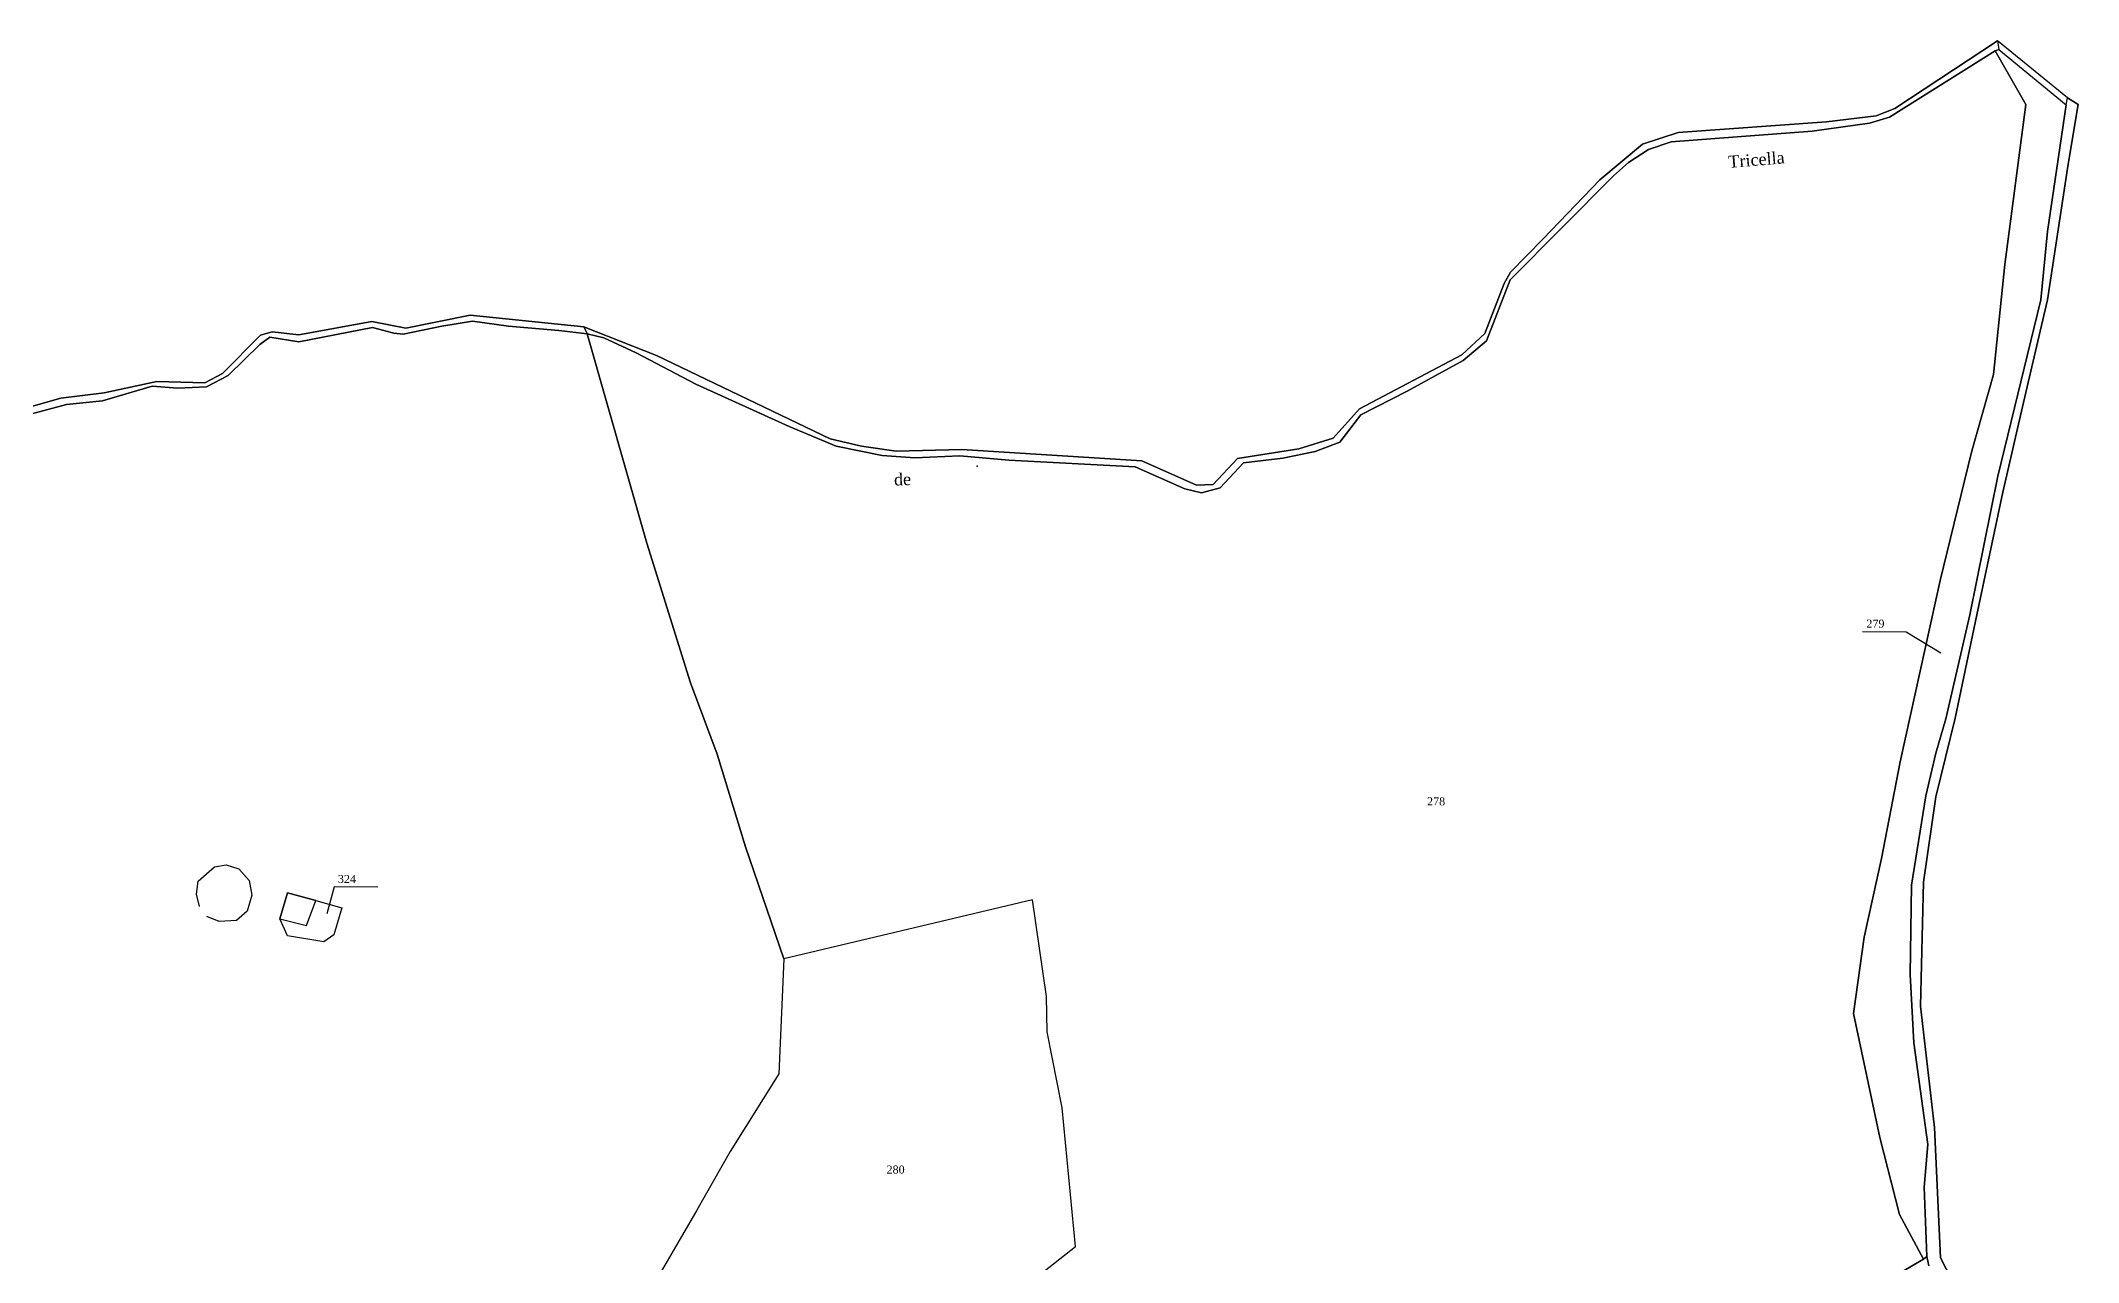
# Model space of a CAD drawing. Extents: x 1206804 to 1210977, y 6152742 to 6157901.
# Drawn here: x 1208534 to 1209043, y 6154907 to 6155212 of the extents above; entities that cross this region are included whole.
import ezdxf

# ---------------------------------------------------------------- set-up
doc = ezdxf.new("R2010")
doc.units = 0
doc.linetypes.add('CONTINU', pattern=[0])
doc.layers.get('0').update_dxf_attribs({"linetype": 'CONTINU'})
for name, color, linetype in [('1FLECHEFL', 7, 'CONTINU'), ('1LIEUDIT', 7, 'CONTINU'), ('1PARCELLE', 7, 'CONTINU'), ('1SUBDSECT', 7, 'CONTINU'), ('1TRONFLUV', 7, 'CONTINU'), ('1TROUPARCELLE', 7, 'CONTINU'), ('3BATIDUR', 7, 'CONTINU'), ('3FISCLINE', 7, 'CONTINUOUS'), ('3FLECHEPAR', 7, 'CONTINU'), ('3PARCELLETEX', 7, 'CONTINU'), ('3TRONFLUVTEX', 7, 'CONTINU')]:
    doc.layers.add(name, color=color, linetype=linetype)
doc.styles.get("Standard").update_dxf_attribs({"font": 'Times New Roman'})

# ---------------------------------------------------------------- blocks, each defined once
blk = doc.blocks.new('FLECHRU1')
blk.add_point((0, 0))

msp = doc.modelspace()

# ---------------------------------------------------------------- linework, layer by layer
at = {"layer": '1LIEUDIT'}
for points in [[(1209030.31, 6154866.31), (1209008.96, 6154907.77), (1209007.49, 6154940.34), (1209003.98, 6154970.65), (1209004.76, 6155001.64), (1209007.85, 6155022.99), (1209012.64, 6155042.66), (1209018.06, 6155068.5), (1209024.58, 6155099.15), (1209029.71, 6155121.55), (1209035.76, 6155147.25), (1209040.89, 6155181.13), (1209043.42, 6155196.08), (1209040.71, 6155197.71), (1209023.21, 6155212), (1208997.59, 6155195.08), (1208992.91, 6155193.23), (1208980.47, 6155191.72), (1208943.4, 6155189.04), (1208934.47, 6155186.15), (1208923.84, 6155177.2), (1208909.66, 6155162.45), (1208901.5, 6155154.12), (1208899.9, 6155151.32), (1208895.07, 6155138.85), (1208889.3, 6155133.48), (1208863.78, 6155120.02), (1208857.2, 6155112.63), (1208848.55, 6155109.99), (1208833.23, 6155107.54), (1208827.18, 6155101.1), (1208823.03, 6155100.86), (1208809.35, 6155106.99), (1208764.32, 6155109.79), (1208747.92, 6155109.38), (1208739.26, 6155110.61), (1208731.43, 6155112.52), (1208687.99, 6155133.33), (1208669.87, 6155140.5), (1208670.72, 6155138.74), (1208685.63, 6155086.39), (1208696.51, 6155051.47), (1208703.2, 6155033.66), (1208710.27, 6155010.48), (1208719.83, 6154982.49), (1208718.6, 6154953.74), (1208706.4, 6154934.3), (1208698.12, 6154919.67), (1208688.57, 6154903.3)], [(1208494.51, 6155109.95), (1208539.07, 6155122.65), (1208549.91, 6155123.99), (1208563.08, 6155126.84), (1208575.12, 6155126.51), (1208579.51, 6155128.79), (1208589.01, 6155138.43), (1208591.92, 6155139.21), (1208598.62, 6155138.5), (1208616.82, 6155141.79), (1208625.36, 6155140.17), (1208641.4, 6155143.42), (1208669.87, 6155140.5), (1208670.72, 6155138.74), (1208685.63, 6155086.39), (1208696.51, 6155051.47), (1208703.2, 6155033.66), (1208710.27, 6155010.48), (1208719.83, 6154982.49), (1208718.6, 6154953.74), (1208706.4, 6154934.3), (1208698.12, 6154919.67), (1208688.57, 6154903.3)]]:
    msp.add_lwpolyline(points, dxfattribs=at)
at = {"layer": '1PARCELLE'}
for points in [[(1209004.7, 6154907.41), (1208998.77, 6154918.56), (1208993.81, 6154937.86), (1208987.21, 6154968.85), (1208989.88, 6154987.89), (1208994.23, 6155007.55), (1208998.89, 6155031.72), (1209008.9, 6155077.03), (1209016.76, 6155109.16), (1209022.25, 6155128.6), (1209025.07, 6155156.06), (1209030.33, 6155196.1), (1209022.67, 6155209.46), (1209023.55, 6155209.84), (1209040.44, 6155195.94), (1209035.75, 6155164.35), (1209034.06, 6155147.27), (1209023.31, 6155103.16), (1209016.28, 6155068.47), (1209010.32, 6155042.45), (1209007.82, 6155033.88), (1209005.34, 6155023.25), (1209001.76, 6155000.88), (1209001.42, 6154978.57), (1209002.29, 6154961.48), (1209005.78, 6154936.08), (1209004.93, 6154925.39), (1209005.58, 6154908.05), (1209004.7, 6154907.41)], [(1208593.83, 6154992.45), (1208595.8, 6154999.01), (1208602.87, 6154997.07), (1208609.34, 6154995.2), (1208607.38, 6154988.46), (1208604.83, 6154986.7), (1208595.76, 6154988.23), (1208593.83, 6154992.45)], [(1208719.83, 6154982.49), (1208718.6, 6154953.74), (1208706.4, 6154934.3), (1208698.12, 6154919.67), (1208688.57, 6154903.3), (1208680.93, 6154893.1), (1208686.17, 6154891.75), (1208724.52, 6154885.21), (1208727.1, 6154884.06), (1208729.86, 6154877.06), (1208746.29, 6154872.58), (1208750.68, 6154873.06), (1208755.63, 6154875.31), (1208766.02, 6154881.69), (1208767.58, 6154882.28), (1208769.21, 6154885.53), (1208775.04, 6154895.01), (1208779.46, 6154900.09), (1208792.74, 6154910.57), (1208789.45, 6154945.26), (1208785.69, 6154964.25), (1208785.48, 6154973.11), (1208781.98, 6154997.21), (1208719.83, 6154982.49)]]:
    msp.add_lwpolyline(points, close=True, dxfattribs=at)
for points in [[(1208779.46, 6154900.09), (1208792.74, 6154910.57), (1208789.45, 6154945.26), (1208785.69, 6154964.25), (1208785.48, 6154973.11), (1208781.98, 6154997.21), (1208719.83, 6154982.49), (1208719.83, 6154982.49), (1208710.27, 6155010.48), (1208703.2, 6155033.66), (1208696.51, 6155051.47), (1208685.63, 6155086.39), (1208670.72, 6155138.74), (1208674.83, 6155137.73), (1208682.92, 6155133.98), (1208697.85, 6155126.16), (1208721.18, 6155115.55), (1208732.91, 6155110.67), (1208744.45, 6155108.28), (1208752.55, 6155107.75), (1208763.86, 6155108.26), (1208776.08, 6155107.15), (1208807.69, 6155105.49), (1208820.07, 6155099.97), (1208824.22, 6155098.97), (1208828.88, 6155100.21), (1208834.71, 6155106.47), (1208844.56, 6155107.68), (1208852.7, 6155109.33), (1208858.87, 6155111.67), (1208864.1, 6155118.48), (1208875.68, 6155124.4), (1208889.67, 6155132.07), (1208895.48, 6155136.96), (1208901.38, 6155152.22), (1208927.28, 6155178.22), (1208931.03, 6155181.58), (1208935.98, 6155184.84), (1208941.64, 6155186.71), (1208958.13, 6155188), (1208976.91, 6155189.4), (1208991.2, 6155191.37), (1208996.23, 6155192.88), (1209022.67, 6155209.46), (1209030.33, 6155196.1), (1209025.07, 6155156.06), (1209022.25, 6155128.6), (1209016.76, 6155109.16), (1209008.9, 6155077.03), (1208998.89, 6155031.72), (1208994.23, 6155007.55), (1208989.88, 6154987.89), (1208987.21, 6154968.85), (1208993.81, 6154937.86), (1208998.77, 6154918.56), (1209004.7, 6154907.41), (1208999.34, 6154904.23)], [(1208513.38, 6155113.8), (1208540.53, 6155121.08), (1208549.54, 6155121.97), (1208561.92, 6155125.69), (1208568.34, 6155125.14), (1208575.55, 6155125.45), (1208580.92, 6155128.28), (1208588.83, 6155136.1), (1208591.35, 6155137.93), (1208598.62, 6155136.71), (1208617.02, 6155140.34), (1208622.39, 6155138.91), (1208624.71, 6155138.63), (1208634.34, 6155140.63), (1208642.05, 6155141.87), (1208651.02, 6155140.62), (1208663.62, 6155139.54), (1208670.72, 6155138.74), (1208685.63, 6155086.39), (1208696.51, 6155051.47), (1208703.2, 6155033.66), (1208710.27, 6155010.48), (1208719.83, 6154982.49), (1208718.6, 6154953.74), (1208706.4, 6154934.3), (1208698.12, 6154919.67), (1208688.57, 6154903.3)]]:
    msp.add_lwpolyline(points, dxfattribs=at)
at = {"layer": '1SUBDSECT'}
msp.add_lwpolyline([(1209030.31, 6154866.31), (1209008.96, 6154907.77), (1209007.49, 6154940.34), (1209003.98, 6154970.65), (1209004.76, 6155001.64), (1209007.85, 6155022.99), (1209012.64, 6155042.66), (1209018.06, 6155068.5), (1209024.58, 6155099.15), (1209029.71, 6155121.55), (1209035.76, 6155147.25), (1209040.89, 6155181.13), (1209043.42, 6155196.08), (1209043.42, 6155196.08), (1209040.71, 6155197.71), (1209023.21, 6155212), (1208997.59, 6155195.08), (1208992.91, 6155193.23), (1208980.47, 6155191.72), (1208943.4, 6155189.04), (1208934.47, 6155186.15), (1208923.84, 6155177.2), (1208909.66, 6155162.45), (1208901.5, 6155154.12), (1208899.9, 6155151.32), (1208895.07, 6155138.85), (1208889.3, 6155133.48), (1208863.78, 6155120.02), (1208857.2, 6155112.63), (1208848.55, 6155109.99), (1208833.23, 6155107.54), (1208827.18, 6155101.1), (1208823.03, 6155100.86), (1208809.35, 6155106.99), (1208764.32, 6155109.79), (1208747.92, 6155109.38), (1208739.26, 6155110.61), (1208731.43, 6155112.52), (1208687.99, 6155133.33), (1208669.87, 6155140.5), (1208641.4, 6155143.42), (1208625.36, 6155140.17), (1208616.82, 6155141.79), (1208598.62, 6155138.5), (1208591.92, 6155139.21), (1208589.01, 6155138.43), (1208579.51, 6155128.79), (1208575.12, 6155126.51), (1208563.08, 6155126.84), (1208549.91, 6155123.99), (1208539.07, 6155122.65), (1208494.51, 6155109.95)], dxfattribs=at)
at = {"layer": '1TRONFLUV'}
for points in [[(1208494.51, 6155109.95), (1208539.07, 6155122.65), (1208549.91, 6155123.99), (1208563.08, 6155126.84), (1208575.12, 6155126.51), (1208579.51, 6155128.79), (1208589.01, 6155138.43), (1208591.92, 6155139.21), (1208598.62, 6155138.5), (1208616.82, 6155141.79), (1208625.36, 6155140.17), (1208641.4, 6155143.42), (1208669.87, 6155140.5), (1208687.99, 6155133.33), (1208731.43, 6155112.52), (1208739.26, 6155110.61), (1208747.92, 6155109.38), (1208764.32, 6155109.79), (1208809.35, 6155106.99), (1208823.03, 6155100.86), (1208827.18, 6155101.1), (1208833.23, 6155107.54), (1208848.55, 6155109.99), (1208857.2, 6155112.63), (1208863.78, 6155120.02), (1208889.3, 6155133.48), (1208895.07, 6155138.85), (1208899.9, 6155151.32), (1208901.5, 6155154.12), (1208909.66, 6155162.45), (1208923.84, 6155177.2), (1208934.47, 6155186.15), (1208943.4, 6155189.04), (1208980.47, 6155191.72), (1208992.91, 6155193.23), (1208997.59, 6155195.08), (1209023.21, 6155212), (1209023.55, 6155209.84), (1209023.55, 6155209.84), (1209022.67, 6155209.46), (1208996.23, 6155192.88), (1208991.2, 6155191.37), (1208976.91, 6155189.4), (1208958.13, 6155188), (1208941.64, 6155186.71), (1208935.98, 6155184.84), (1208931.03, 6155181.58), (1208927.28, 6155178.22), (1208901.38, 6155152.22), (1208895.48, 6155136.96), (1208889.67, 6155132.07), (1208875.68, 6155124.4), (1208864.1, 6155118.48), (1208858.87, 6155111.67), (1208852.7, 6155109.33), (1208844.56, 6155107.68), (1208834.71, 6155106.47), (1208828.88, 6155100.21), (1208824.22, 6155098.97), (1208820.07, 6155099.97), (1208807.69, 6155105.49), (1208776.08, 6155107.15), (1208763.86, 6155108.26), (1208752.55, 6155107.75), (1208744.45, 6155108.28), (1208732.91, 6155110.67), (1208721.18, 6155115.55), (1208697.85, 6155126.16), (1208682.92, 6155133.98), (1208674.83, 6155137.73), (1208670.72, 6155138.74), (1208663.62, 6155139.54), (1208651.02, 6155140.62), (1208642.05, 6155141.87), (1208634.34, 6155140.63), (1208624.71, 6155138.63), (1208622.39, 6155138.91), (1208617.02, 6155140.34), (1208598.62, 6155136.71), (1208591.35, 6155137.93), (1208588.83, 6155136.1), (1208580.92, 6155128.28), (1208575.55, 6155125.45), (1208568.34, 6155125.14), (1208561.92, 6155125.69), (1208549.54, 6155121.97), (1208540.53, 6155121.08), (1208513.38, 6155113.8)], [(1209006.08, 6154905.73), (1209005.58, 6154908.05), (1209004.93, 6154925.39), (1209005.78, 6154936.08), (1209002.29, 6154961.48), (1209001.42, 6154978.57), (1209001.76, 6155000.88), (1209005.34, 6155023.25), (1209007.82, 6155033.88), (1209010.32, 6155042.45), (1209016.28, 6155068.47), (1209023.31, 6155103.16), (1209034.06, 6155147.27), (1209035.75, 6155164.35), (1209040.44, 6155195.94), (1209040.71, 6155197.71), (1209043.42, 6155196.08), (1209040.89, 6155181.13), (1209035.76, 6155147.25), (1209029.71, 6155121.55), (1209024.58, 6155099.15), (1209018.06, 6155068.5), (1209012.64, 6155042.66), (1209007.85, 6155022.99), (1209004.76, 6155001.64), (1209003.98, 6154970.65), (1209007.49, 6154940.34), (1209008.96, 6154907.77), (1209030.31, 6154866.31)], [(1208999.34, 6154904.23), (1209004.7, 6154907.41), (1209005.58, 6154908.05), (1209006.08, 6154905.73)]]:
    msp.add_lwpolyline(points, dxfattribs=at)
msp.add_lwpolyline([(1209023.55, 6155209.84), (1209040.44, 6155195.94), (1209040.71, 6155197.71), (1209023.21, 6155212), (1209023.55, 6155209.84)], close=True, dxfattribs=at)
at = {"layer": '1TROUPARCELLE'}
msp.add_lwpolyline([(1208595.76, 6154988.23), (1208593.83, 6154992.45), (1208595.8, 6154999.01), (1208602.87, 6154997.07), (1208609.34, 6154995.2), (1208607.38, 6154988.46), (1208604.83, 6154986.7), (1208595.76, 6154988.23)], close=True, dxfattribs=at)
at = {"layer": '3BATIDUR'}
msp.add_lwpolyline([(1208602.87, 6154997.07), (1208595.8, 6154999.01), (1208593.83, 6154992.45), (1208600.51, 6154990.79), (1208602.87, 6154997.07)], close=True, dxfattribs=at)
at = {"layer": '3FISCLINE'}
msp.add_lwpolyline([(1208573.76, 6154995.57), (1208573.01, 6154998.68), (1208573.45, 6155001.88), (1208577.49, 6155005.47), (1208580.42, 6155005.97), (1208583.59, 6155004.98), (1208586.22, 6155002.04), (1208586.86, 6154998.41), (1208585.66, 6154994.39), (1208583.06, 6154992.03), (1208578.68, 6154991.81), (1208575.64, 6154993.09)], dxfattribs=at)
at = {"layer": '3FLECHEPAR'}
for points in [[(1208989.52, 6155064.28), (1209000.44, 6155064.26), (1209009.08, 6155058.98)], [(1208618.36, 6155000.44), (1208607.45, 6155000.46), (1208605.62, 6154993.73)]]:
    msp.add_lwpolyline(points, dxfattribs=at)

# ---------------------------------------------------------------- block references
at = {"layer": '1FLECHEFL', "rotation": 355.5}
msp.add_blockref('FLECHRU1', (1208768.16, 6155105.62), dxfattribs=at)

# ---------------------------------------------------------------- texts
at = {"layer": '3PARCELLETEX'}
for s, p in [('279', (1208990.45, 6155065.28)), ('278', (1208880.63, 6155020.85)), ('324', (1208608.37, 6155001.46)), ('280', (1208745.52, 6154928.81))]:
    msp.add_text(s, height=2, dxfattribs=at).set_placement(p)
at = {"layer": '3TRONFLUVTEX'}
for s, rotation, p in [('Tricella', 4.7, (1208956.08, 6155180.21)), ('de', 1.8, (1208747.42, 6155100.8))]:
    msp.add_text(s, height=3, rotation=rotation, dxfattribs=at).set_placement(p)

doc.saveas('drawing.dxf')
